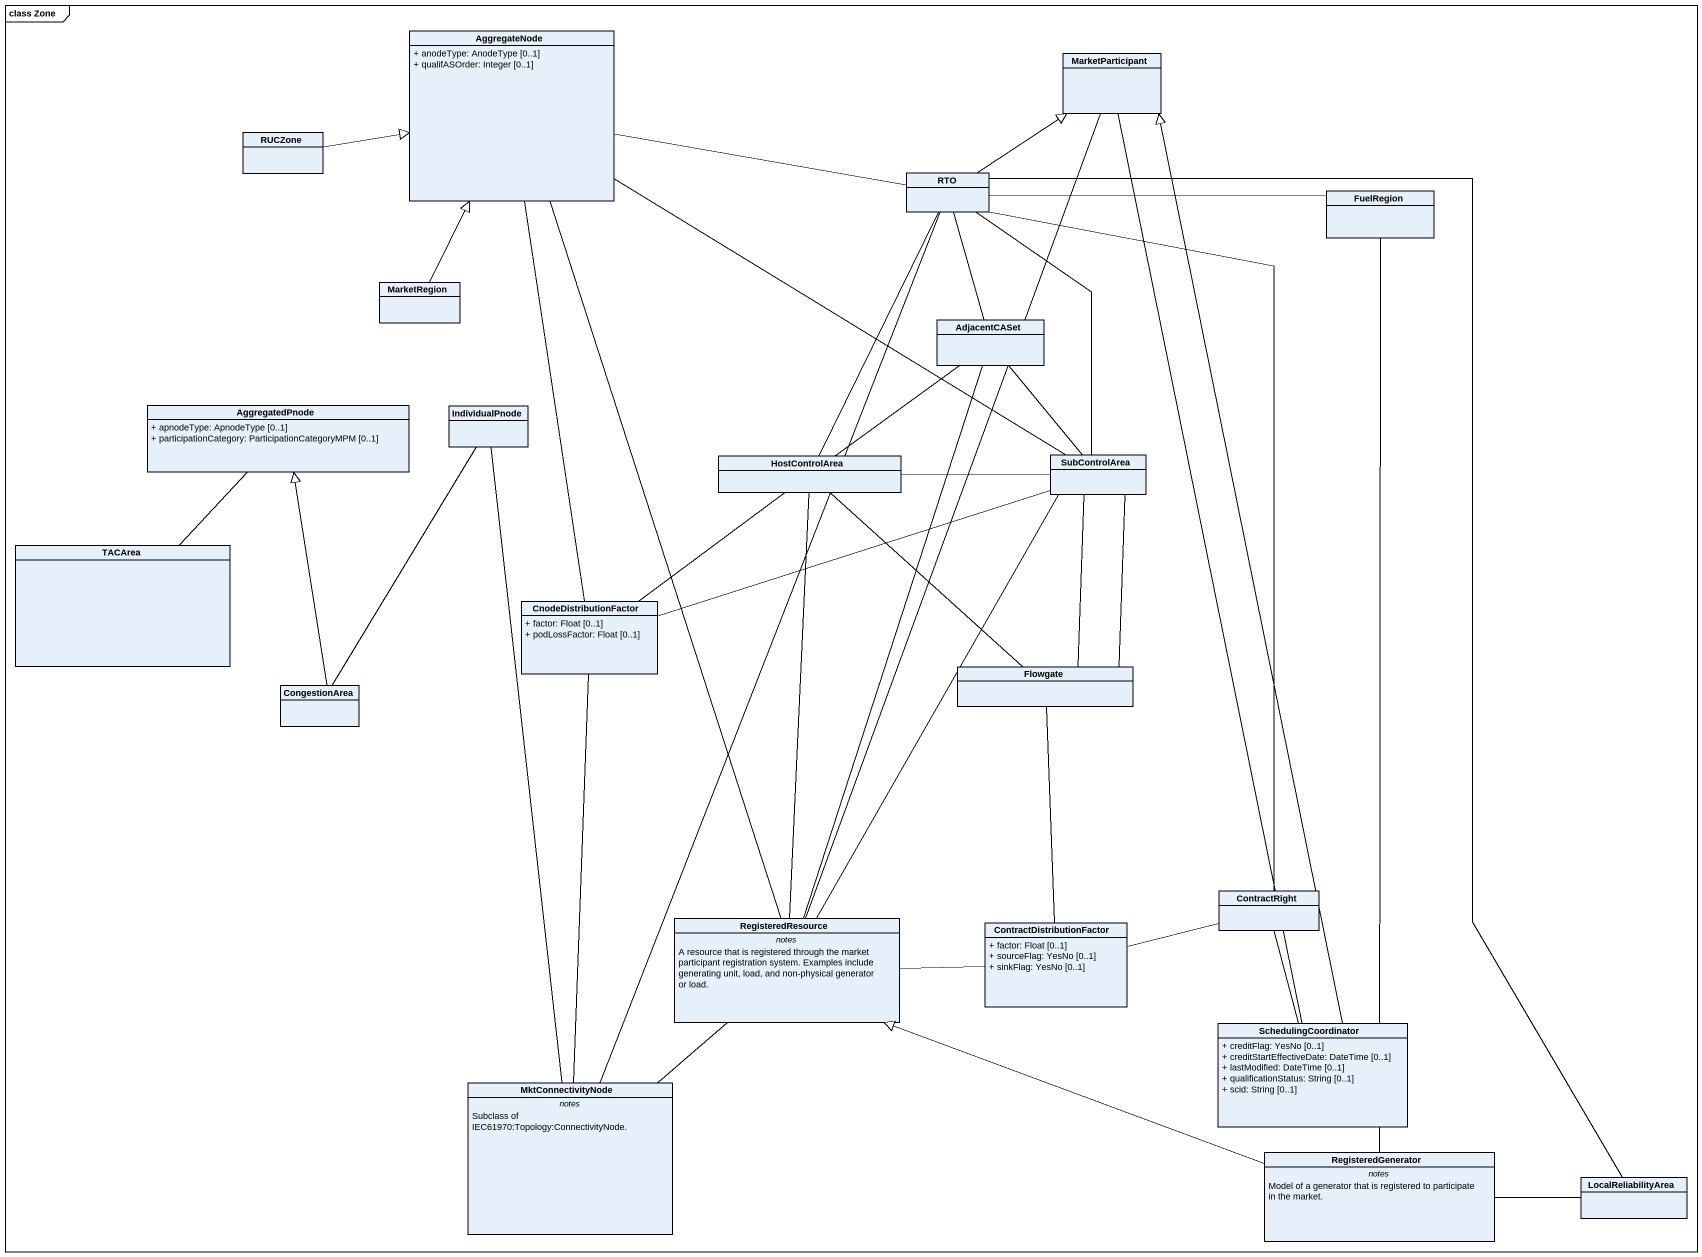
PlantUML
@startuml
mainframe class Zone
hide circle
hide empty members
skinparam classAttributeIconSize 0
class AggregateNode {
  + anodeType: AnodeType [0..1]
  + qualifASOrder: Integer [0..1]
}
class MarketParticipant
class RUCZone
class RTO
class FuelRegion
class MarketRegion
class AdjacentCASet
class AggregatedPnode {
  + apnodeType: ApnodeType [0..1]
  + participationCategory: ParticipationCategoryMPM [0..1]
}
class IndividualPnode
class HostControlArea
class SubControlArea
class TACArea
class CnodeDistributionFactor {
  + factor: Float [0..1]
  + podLossFactor: Float [0..1]
}
class CongestionArea
class Flowgate
class RegisteredResource {
  -- notes --
  A resource that is registered through the market participant registration system. Examples include generating unit, load, and non-physical generator or load.
}
class ContractDistributionFactor {
  + factor: Float [0..1]
  + sourceFlag: YesNo [0..1]
  + sinkFlag: YesNo [0..1]
}
class ContractRight
class SchedulingCoordinator {
  + creditFlag: YesNo [0..1]
  + creditStartEffectiveDate: DateTime [0..1]
  + lastModified: DateTime [0..1]
  + qualificationStatus: String [0..1]
  + scid: String [0..1]
}
class MktConnectivityNode {
  -- notes --
  Subclass of IEC61970:Topology:ConnectivityNode.
}
class RegisteredGenerator {
  -- notes --
  Model of a generator that is registered to participate in the market.
}
class LocalReliabilityArea
AggregateNode -- SubControlArea
AggregateNode -- CnodeDistributionFactor
RUCZone -right-|> AggregateNode
RTO -left- AggregateNode
RTO -up-|> MarketParticipant
RTO -right- FuelRegion
RTO -- AdjacentCASet
RTO -- HostControlArea
RTO -- SubControlArea
RTO -- ContractRight
RTO -- MktConnectivityNode
RTO -- LocalReliabilityArea
FuelRegion -- RegisteredGenerator
MarketRegion -up-|> AggregateNode
AdjacentCASet -- SubControlArea
AggregatedPnode -- TACArea
IndividualPnode -- MktConnectivityNode
HostControlArea -up- AdjacentCASet
HostControlArea -right- SubControlArea
HostControlArea -- CnodeDistributionFactor
HostControlArea -- Flowgate
HostControlArea -- RegisteredResource
CnodeDistributionFactor -right- SubControlArea
CnodeDistributionFactor -- MktConnectivityNode
CongestionArea -up-|> AggregatedPnode
CongestionArea -up- IndividualPnode
Flowgate -up- SubControlArea
Flowgate -up- SubControlArea
Flowgate -- ContractDistributionFactor
RegisteredResource -up- AggregateNode
RegisteredResource -up- MarketParticipant
RegisteredResource -up- AdjacentCASet
RegisteredResource -up- SubControlArea
RegisteredResource -right- ContractDistributionFactor
RegisteredResource -- MktConnectivityNode
ContractRight -left- ContractDistributionFactor
SchedulingCoordinator -up-|> MarketParticipant
SchedulingCoordinator -up- MarketParticipant
SchedulingCoordinator -up- ContractRight
RegisteredGenerator -left-|> RegisteredResource
LocalReliabilityArea -left- RegisteredGenerator
@enduml
